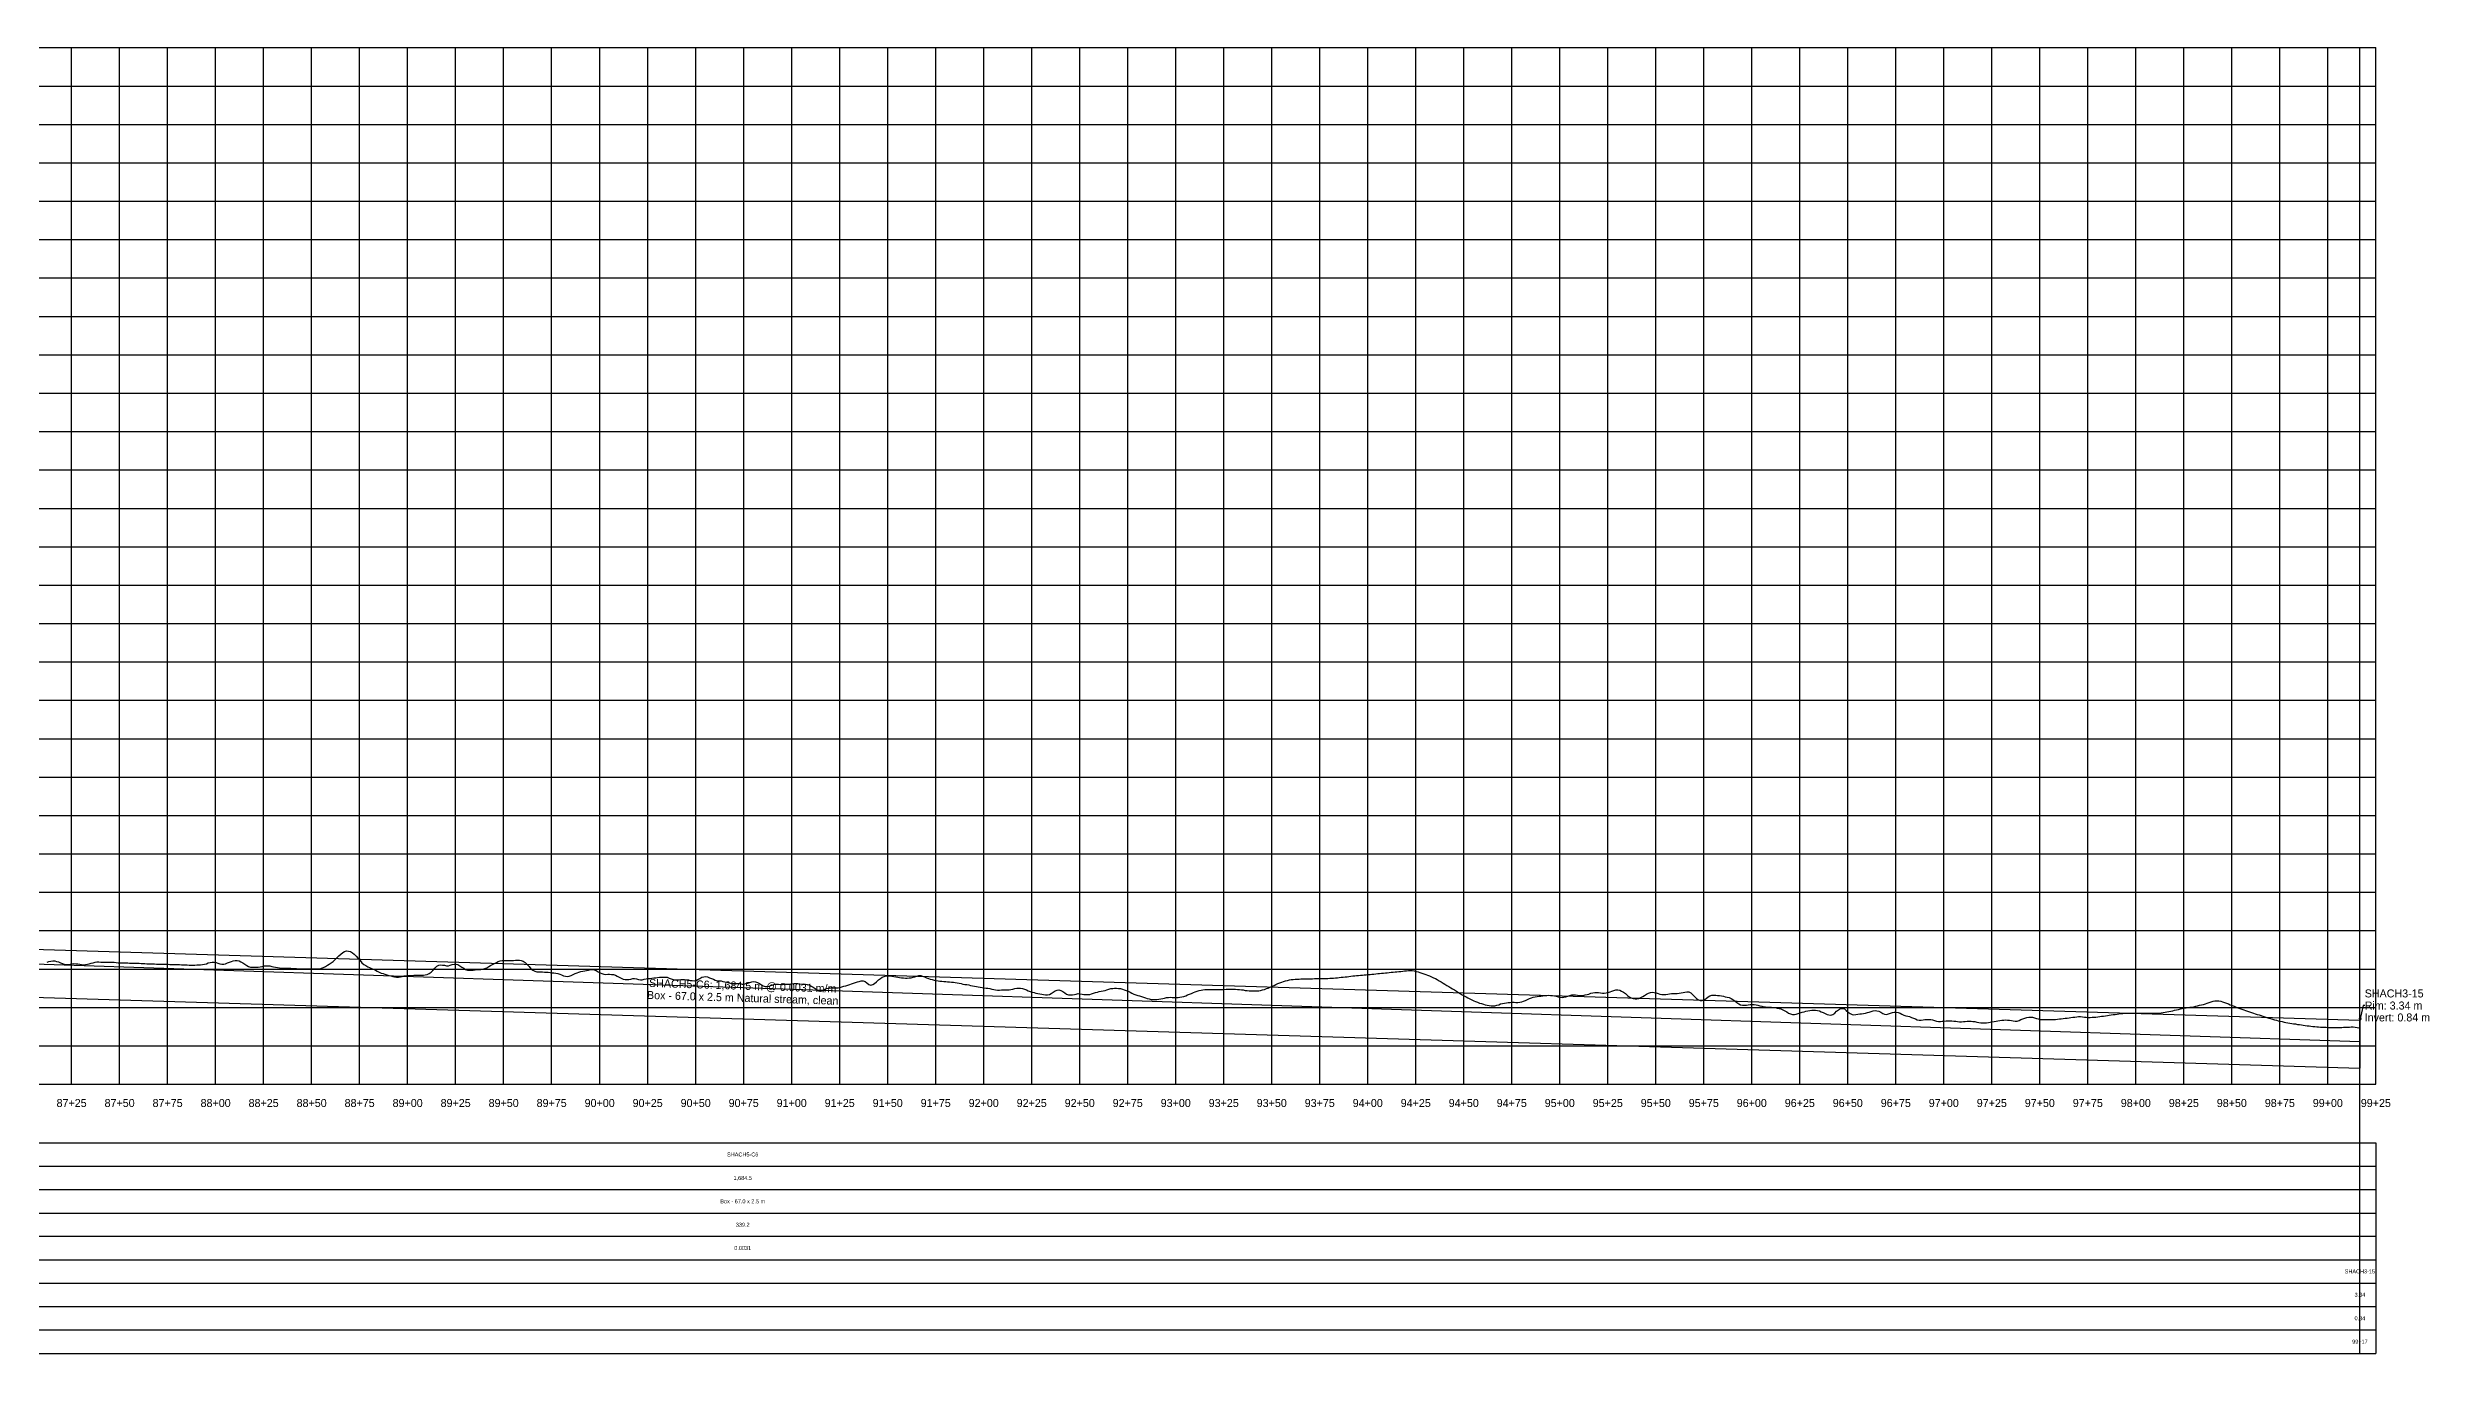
# Model space of a CAD drawing. Extents: x -64 to 9953, y -140 to 549.
# Drawn here: x 8713 to 9953, y -140 to 540 of the extents above; entities that cross this region are included whole.
import ezdxf
from ezdxf.enums import TextEntityAlignment as Align

# ---------------------------------------------------------------- set-up
doc = ezdxf.new("R2010")
doc.units = 0
for name, color, linetype in [('Annotation', 7, 'Continuous'), ('Annotation_Table', 254, 'Continuous'), ('Crown', 7, 'Continuous'), ('Grid', 254, 'Continuous'), ('Grid_Text', 7, 'Continuous'), ('Ground_Elevation', 3, 'Continuous'), ('Hydraulic_Grade', 5, 'Continuous'), ('Invert', 7, 'Continuous'), ('Structure', 7, 'Continuous')]:
    doc.layers.add(name, color=color, linetype=linetype)

msp = doc.modelspace()

# ---------------------------------------------------------------- linework, layer by layer
at = {"layer": 'Annotation', "color": 0}
msp.add_lwpolyline([(9919.2, 41), (9918.4, 41), (9916.7, 33.4)], dxfattribs=at)
msp.add_lwpolyline([(9916.7, 33.4), (9916.5, 34.4), (9917.3, 34.2)], close=True, dxfattribs=at)
at = {"layer": 'Annotation_Table', "color": 254}
for points in [[(9916.7, -140.2), (9916.7, 540)], [(-25, -30.5), (9925, -30.5)], [(9925, -30.5), (9925, -140.2)], [(-25, -42.7), (9925, -42.7)], [(-25, -54.9), (9925, -54.9)], [(-25, -67.1), (9925, -67.1)], [(-25, -79.2), (9925, -79.2)], [(-25, -91.4), (9925, -91.4)], [(-25, -103.6), (9925, -103.6)], [(-25, -115.8), (9925, -115.8)], [(-25, -128), (9925, -128)], [(-25, -140.2), (9925, -140.2)]]:
    msp.add_lwpolyline(points, dxfattribs=at)
at = {"layer": 'Crown', "color": 0}
for points in [[(8232.2, 84.8), (9916.7, 33.4)], [(9916.7, 33.4), (9916.7, 33.4)]]:
    msp.add_lwpolyline(points, dxfattribs=at)
at = {"layer": 'Grid', "color": 254}
for points in [[(-25, 540), (9925, 540)], [(8725, 0), (8725, 540)], [(8750, 0), (8750, 540)], [(8775, 0), (8775, 540)], [(8800, 0), (8800, 540)], [(8825, 0), (8825, 540)], [(8850, 0), (8850, 540)], [(8875, 0), (8875, 540)], [(8900, 0), (8900, 540)], [(8925, 0), (8925, 540)], [(8950, 0), (8950, 540)], [(8975, 0), (8975, 540)], [(9000, 0), (9000, 540)], [(9025, 0), (9025, 540)], [(9050, 0), (9050, 540)], [(9075, 0), (9075, 540)], [(9100, 0), (9100, 540)], [(9125, 0), (9125, 540)], [(9150, 0), (9150, 540)], [(9175, 0), (9175, 540)], [(9200, 0), (9200, 540)], [(9225, 0), (9225, 540)], [(9250, 0), (9250, 540)], [(9275, 0), (9275, 540)], [(9300, 0), (9300, 540)], [(9325, 0), (9325, 540)], [(9350, 0), (9350, 540)], [(9375, 0), (9375, 540)], [(9400, 0), (9400, 540)], [(9425, 0), (9425, 540)], [(9450, 0), (9450, 540)], [(9475, 0), (9475, 540)], [(9500, 0), (9500, 540)], [(9525, 0), (9525, 540)], [(9550, 0), (9550, 540)], [(9575, 0), (9575, 540)], [(9600, 0), (9600, 540)], [(9625, 0), (9625, 540)], [(9650, 0), (9650, 540)], [(9675, 0), (9675, 540)], [(9700, 0), (9700, 540)], [(9725, 0), (9725, 540)], [(9750, 0), (9750, 540)], [(9775, 0), (9775, 540)], [(9800, 0), (9800, 540)], [(9825, 0), (9825, 540)], [(9850, 0), (9850, 540)], [(9875, 0), (9875, 540)], [(9900, 0), (9900, 540)], [(9925, 0), (9925, 540)], [(-25, 520), (9925, 520)], [(-25, 500), (9925, 500)], [(-25, 480), (9925, 480)], [(-25, 460), (9925, 460)], [(-25, 440), (9925, 440)], [(-25, 420), (9925, 420)], [(-25, 400), (9925, 400)], [(-25, 380), (9925, 380)], [(-25, 360), (9925, 360)], [(-25, 340), (9925, 340)], [(-25, 320), (9925, 320)], [(-25, 300), (9925, 300)], [(-25, 280), (9925, 280)], [(-25, 260), (9925, 260)], [(-25, 240), (9925, 240)], [(-25, 220), (9925, 220)], [(-25, 200), (9925, 200)], [(-25, 180), (9925, 180)], [(-25, 160), (9925, 160)], [(-25, 140), (9925, 140)], [(-25, 120), (9925, 120)], [(-25, 100), (9925, 100)], [(-25, 80), (9925, 80)], [(-25, 60), (9925, 60)], [(-25, 40), (9925, 40)], [(-25, 20), (9925, 20)], [(-25, 0), (9925, 0)]]:
    msp.add_lwpolyline(points, dxfattribs=at)
at = {"layer": 'Ground_Elevation', "color": 3}
msp.add_lwpolyline([(8712.2, 63.6), (8713.2, 63.9), (8714.2, 64.1), (8715.2, 64.2), (8716.2, 64.2), (8717.2, 64), (8718.2, 63.7), (8719.2, 63.3), (8720.2, 62.9), (8721.2, 62.5), (8722.2, 62.4), (8723.2, 62.4), (8724.2, 62.5), (8725.2, 62.7), (8726.2, 62.9), (8727.2, 62.8), (8728.2, 62.7), (8729.2, 62.5), (8730.2, 62.3), (8731.2, 62.2), (8732.2, 62.4), (8733.2, 62.5), (8734.2, 62.8), (8735.2, 63), (8736.2, 63.2), (8737.2, 63.5), (8738.2, 63.7), (8739.2, 63.7), (8740.2, 63.6), (8741.2, 63.6), (8742.2, 63.6), (8743.2, 63.6), (8744.2, 63.6), (8745.2, 63.6), (8746.2, 63.5), (8747.2, 63.5), (8748.2, 63.4), (8749.2, 63.3), (8750.2, 63.3), (8751.2, 63.3), (8752.2, 63.2), (8753.2, 63.2), (8754.2, 63.2), (8755.2, 63.1), (8756.2, 63.1), (8757.2, 63.1), (8758.2, 63), (8759.2, 63), (8760.2, 63), (8761.2, 62.9), (8762.2, 62.9), (8763.2, 62.9), (8764.2, 62.8), (8765.2, 62.8), (8766.2, 62.8), (8767.2, 62.7), (8768.2, 62.7), (8769.2, 62.6), (8770.2, 62.6), (8771.2, 62.6), (8772.2, 62.6), (8773.2, 62.5), (8774.2, 62.5), (8775.2, 62.5), (8776.2, 62.4), (8777.2, 62.4), (8778.2, 62.4), (8779.2, 62.3), (8780.2, 62.3), (8781.2, 62.3), (8782.2, 62.2), (8783.2, 62.2), (8784.2, 62.2), (8785.2, 62.2), (8786.2, 62.1), (8787.2, 62.1), (8788.2, 62.1), (8789.2, 62.1), (8790.2, 62.2), (8791.2, 62.2), (8792.2, 62.2), (8793.2, 62.4), (8794.2, 62.6), (8795.2, 62.8), (8796.2, 63.2), (8797.2, 63.4), (8798.2, 63.6), (8799.2, 63.6), (8800.2, 63.4), (8801.2, 63), (8802.2, 62.7), (8803.2, 62.5), (8804.2, 62.6), (8805.2, 62.8), (8806.2, 63.2), (8807.2, 63.6), (8808.2, 64), (8809.2, 64.2), (8810.2, 64.4), (8811.2, 64.4), (8812.2, 64.2), (8813.2, 63.8), (8814.2, 63.3), (8815.2, 62.6), (8816.2, 61.9), (8817.2, 61.3), (8818.2, 61), (8819.2, 60.9), (8820.2, 60.9), (8821.2, 60.9), (8822.2, 61), (8823.2, 61.2), (8824.2, 61.4), (8825.2, 61.6), (8826.2, 61.7), (8827.2, 61.7), (8828.2, 61.6), (8829.2, 61.4), (8830.2, 61.2), (8831.2, 61), (8832.2, 60.8), (8833.2, 60.6), (8834.2, 60.5), (8835.2, 60.5), (8836.2, 60.5), (8837.2, 60.4), (8838.2, 60.4), (8839.2, 60.4), (8840.2, 60.3), (8841.2, 60.3), (8842.2, 60.3), (8843.2, 60.2), (8844.2, 60.2), (8845.2, 60.2), (8846.2, 60.2), (8847.2, 60.1), (8848.2, 60.1), (8849.2, 60.1), (8850.2, 60.1), (8851.2, 60.1), (8852.2, 60.1), (8853.2, 60.2), (8854.2, 60.2), (8855.2, 60.4), (8856.2, 60.8), (8857.2, 61.3), (8858.2, 62), (8859.2, 62.6), (8860.2, 63.2), (8861.2, 64), (8862.2, 64.9), (8863.2, 65.8), (8864.2, 66.8), (8865.2, 67.8), (8866.2, 68.6), (8867.2, 69.2), (8868.2, 69.5), (8869.2, 69.4), (8870.2, 69.1), (8871.2, 68.5), (8872.2, 67.7), (8873.2, 66.7), (8874.2, 65.5), (8875.2, 64.4), (8876.2, 63.3), (8877.2, 62.4), (8878.2, 61.8), (8879.2, 61.2), (8880.2, 60.8), (8881.2, 60.3), (8882.2, 59.9), (8883.2, 59.4), (8884.2, 58.9), (8885.2, 58.4), (8886.2, 57.9), (8887.2, 57.6), (8888.2, 57.3), (8889.2, 57), (8890.2, 56.7), (8891.2, 56.4), (8892.2, 56.2), (8893.2, 55.9), (8894.2, 55.8), (8895.2, 55.7), (8896.2, 55.9), (8897.2, 56.2), (8898.2, 56.4), (8899.2, 56.5), (8900.2, 56.7), (8901.2, 56.7), (8902.2, 56.7), (8903.2, 56.8), (8904.2, 56.8), (8905.2, 56.9), (8906.2, 56.9), (8907.2, 56.9), (8908.2, 56.9), (8909.2, 57), (8910.2, 57.2), (8911.2, 57.6), (8912.2, 58.3), (8913.2, 59.3), (8914.2, 60.5), (8915.2, 61.5), (8916.2, 62), (8917.2, 62.2), (8918.2, 62), (8919.2, 62), (8920.2, 61.7), (8921.2, 61.7), (8922.2, 62), (8923.2, 62.4), (8924.2, 62.6), (8925.2, 62.6), (8926.2, 62.3), (8927.2, 61.7), (8928.2, 61), (8929.2, 60.4), (8930.2, 59.8), (8931.2, 59.5), (8932.2, 59.4), (8933.2, 59.5), (8934.2, 59.5), (8935.2, 59.6), (8936.2, 59.7), (8937.2, 59.7), (8938.2, 59.8), (8939.2, 60), (8940.2, 60.3), (8941.2, 60.7), (8942.2, 61.3), (8943.2, 61.9), (8944.2, 62.4), (8945.2, 62.9), (8946.2, 63.4), (8947.2, 63.9), (8948.2, 64.2), (8949.2, 64.4), (8950.2, 64.5), (8951.2, 64.5), (8952.2, 64.5), (8953.2, 64.5), (8954.2, 64.5), (8955.2, 64.5), (8956.2, 64.6), (8957.2, 64.7), (8958.2, 64.7), (8959.2, 64.5), (8960.2, 64.1), (8961.2, 63.4), (8962.2, 62.4), (8963.2, 61.3), (8964.2, 60.2), (8965.2, 59.4), (8966.2, 58.9), (8967.2, 58.6), (8968.2, 58.5), (8969.2, 58.5), (8970.2, 58.5), (8971.2, 58.4), (8972.2, 58.4), (8973.2, 58.3), (8974.2, 58.2), (8975.2, 58.1), (8976.2, 58), (8977.2, 57.9), (8978.2, 57.7), (8979.2, 57.4), (8980.2, 57), (8981.2, 56.5), (8982.2, 56.3), (8983.2, 56.2), (8984.2, 56.3), (8985.2, 56.6), (8986.2, 57.1), (8987.2, 57.6), (8988.2, 58), (8989.2, 58.4), (8990.2, 58.7), (8991.2, 58.9), (8992.2, 59.1), (8993.2, 59.3), (8994.2, 59.5), (8995.2, 59.7), (8996.2, 59.8), (8997.2, 59.6), (8998.2, 59.2), (8999.2, 58.6), (9000.2, 58), (9001.2, 57.6), (9002.2, 57.3), (9003.2, 57.2), (9004.2, 57.3), (9005.2, 57.3), (9006.2, 57.2), (9007.2, 57.1), (9008.2, 56.8), (9009.2, 56.3), (9010.2, 55.7), (9011.2, 55.2), (9012.2, 54.8), (9013.2, 54.5), (9014.2, 54.5), (9015.2, 54.6), (9016.2, 54.8), (9017.2, 55), (9018.2, 55.1), (9019.2, 54.9), (9020.2, 54.6), (9021.2, 54.3), (9022.2, 54.4), (9023.2, 54.7), (9024.2, 54.9), (9025.2, 55), (9026.2, 55.1), (9027.2, 55.3), (9028.2, 55.4), (9029.2, 55.5), (9030.2, 55.6), (9031.2, 55.7), (9032.2, 55.8), (9033.2, 55.8), (9034.2, 55.8), (9035.2, 55.7), (9036.2, 55.3), (9037.2, 54.9), (9038.2, 54.6), (9039.2, 54.4), (9040.2, 54.3), (9041.2, 54.4), (9042.2, 54.5), (9043.2, 54.5), (9044.2, 54.5), (9045.2, 54.4), (9046.2, 54.3), (9047.2, 54.1), (9048.2, 54), (9049.2, 53.9), (9050.2, 54.1), (9051.2, 54.5), (9052.2, 55.1), (9053.2, 55.7), (9054.2, 56), (9055.2, 56.1), (9056.2, 55.9), (9057.2, 55.5), (9058.2, 55.1), (9059.2, 54.7), (9060.2, 54.2), (9061.2, 53.9), (9062.2, 53.8), (9063.2, 53.8), (9064.2, 53.6), (9065.2, 53.4), (9066.2, 53.1), (9067.2, 52.9), (9068.2, 52.7), (9069.2, 52.5), (9070.2, 52.5), (9071.2, 52.5), (9072.2, 52.5), (9073.2, 52.4), (9074.2, 52.2), (9075.2, 52.2), (9076.2, 52.4), (9077.2, 52.7), (9078.2, 53), (9079.2, 53.3), (9080.2, 53.5), (9081.2, 53.4), (9082.2, 53), (9083.2, 52.4), (9084.2, 51.8), (9085.2, 51.2), (9086.2, 50.9), (9087.2, 50.9), (9088.2, 51.1), (9089.2, 51.4), (9090.2, 51.8), (9091.2, 52.1), (9092.2, 52.2), (9093.2, 52.2), (9094.2, 52), (9095.2, 52), (9096.2, 52.1), (9097.2, 52.1), (9098.2, 52.1), (9099.2, 52.2), (9100.2, 52.3), (9101.2, 52.5), (9102.2, 52.5), (9103.2, 52.4), (9104.2, 52.3), (9105.2, 52.2), (9106.2, 52.2), (9107.2, 52.1), (9108.2, 52), (9109.2, 51.7), (9110.2, 51.1), (9111.2, 50.5), (9112.2, 49.8), (9113.2, 49.1), (9114.2, 48.6), (9115.2, 48.5), (9116.2, 48.9), (9117.2, 49.5), (9118.2, 49.9), (9119.2, 50.1), (9120.2, 50.2), (9121.2, 50.3), (9122.2, 50.2), (9123.2, 50.2), (9124.2, 50.2), (9125.2, 50.4), (9126.2, 50.8), (9127.2, 51.1), (9128.2, 51.3), (9129.2, 51.6), (9130.2, 51.9), (9131.2, 52.3), (9132.2, 52.7), (9133.2, 53), (9134.2, 53.4), (9135.2, 53.6), (9136.2, 53.8), (9137.2, 53.8), (9138.2, 53.5), (9139.2, 52.8), (9140.2, 52), (9141.2, 51.6), (9142.2, 51.9), (9143.2, 52.5), (9144.2, 53.3), (9145.2, 54.3), (9146.2, 55.1), (9147.2, 55.8), (9148.2, 56.2), (9149.2, 56.5), (9150.2, 56.5), (9151.2, 56.5), (9152.2, 56.3), (9153.2, 56.2), (9154.2, 56), (9155.2, 55.8), (9156.2, 55.6), (9157.2, 55.5), (9158.2, 55.4), (9159.2, 55.3), (9160.2, 55.3), (9161.2, 55.4), (9162.2, 55.5), (9163.2, 55.8), (9164.2, 56), (9165.2, 56.3), (9166.2, 56.6), (9167.2, 56.6), (9168.2, 56.3), (9169.2, 55.9), (9170.2, 55.5), (9171.2, 55.1), (9172.2, 54.8), (9173.2, 54.5), (9174.2, 54.2), (9175.2, 54), (9176.2, 53.9), (9177.2, 53.7), (9178.2, 53.7), (9179.2, 53.6), (9180.2, 53.5), (9181.2, 53.4), (9182.2, 53.4), (9183.2, 53.2), (9184.2, 53.1), (9185.2, 53), (9186.2, 52.8), (9187.2, 52.6), (9188.2, 52.4), (9189.2, 52.2), (9190.2, 52), (9191.2, 51.9), (9192.2, 51.7), (9193.2, 51.5), (9194.2, 51.3), (9195.2, 51.1), (9196.2, 50.9), (9197.2, 50.7), (9198.2, 50.5), (9199.2, 50.4), (9200.2, 50.2), (9201.2, 50.1), (9202.2, 50), (9203.2, 49.9), (9204.2, 49.6), (9205.2, 49.3), (9206.2, 49.1), (9207.2, 49), (9208.2, 49), (9209.2, 49.1), (9210.2, 49.1), (9211.2, 49.1), (9212.2, 49.1), (9213.2, 49.2), (9214.2, 49.3), (9215.2, 49.5), (9216.2, 49.8), (9217.2, 50), (9218.2, 50.1), (9219.2, 50.1), (9220.2, 49.9), (9221.2, 49.6), (9222.2, 49.1), (9223.2, 48.7), (9224.2, 48.3), (9225.2, 47.9), (9226.2, 47.7), (9227.2, 47.4), (9228.2, 47.3), (9229.2, 47.1), (9230.2, 47), (9231.2, 46.7), (9232.2, 46.5), (9233.2, 46.5), (9234.2, 46.7), (9235.2, 47.3), (9236.2, 47.9), (9237.2, 48.6), (9238.2, 49), (9239.2, 49.2), (9240.2, 48.9), (9241.2, 48.3), (9242.2, 47.6), (9243.2, 47), (9244.2, 46.6), (9245.2, 46.6), (9246.2, 46.6), (9247.2, 46.8), (9248.2, 47), (9249.2, 47.2), (9250.2, 47.1), (9251.2, 47), (9252.2, 46.8), (9253.2, 46.7), (9254.2, 46.7), (9255.2, 46.8), (9256.2, 47.1), (9257.2, 47.4), (9258.2, 47.7), (9259.2, 48), (9260.2, 48.3), (9261.2, 48.5), (9262.2, 48.7), (9263.2, 48.9), (9264.2, 49.2), (9265.2, 49.5), (9266.2, 49.8), (9267.2, 49.9), (9268.2, 50), (9269.2, 50), (9270.2, 49.9), (9271.2, 49.8), (9272.2, 49.5), (9273.2, 49.2), (9274.2, 48.8), (9275.2, 48.4), (9276.2, 47.9), (9277.2, 47.4), (9278.2, 47), (9279.2, 46.6), (9280.2, 46.3), (9281.2, 46), (9282.2, 45.7), (9283.2, 45.3), (9284.2, 45), (9285.2, 44.7), (9286.2, 44.4), (9287.2, 44.2), (9288.2, 44.1), (9289.2, 44.1), (9290.2, 44.1), (9291.2, 44.3), (9292.2, 44.5), (9293.2, 44.7), (9294.2, 44.9), (9295.2, 45.1), (9296.2, 45.2), (9297.2, 45.3), (9298.2, 45.2), (9299.2, 45.2), (9300.2, 45.2), (9301.2, 45.2), (9302.2, 45.3), (9303.2, 45.5), (9304.2, 45.7), (9305.2, 46.1), (9306.2, 46.5), (9307.2, 46.9), (9308.2, 47.3), (9309.2, 47.8), (9310.2, 48.2), (9311.2, 48.5), (9312.2, 48.8), (9313.2, 49), (9314.2, 49.2), (9315.2, 49.3), (9316.2, 49.3), (9317.2, 49.4), (9318.2, 49.3), (9319.2, 49.3), (9320.2, 49.3), (9321.2, 49.3), (9322.2, 49.3), (9323.2, 49.3), (9324.2, 49.4), (9325.2, 49.4), (9326.2, 49.5), (9327.2, 49.5), (9328.2, 49.5), (9329.2, 49.6), (9330.2, 49.5), (9331.2, 49.5), (9332.2, 49.4), (9333.2, 49.3), (9334.2, 49.2), (9335.2, 49.1), (9336.2, 48.9), (9337.2, 48.8), (9338.2, 48.7), (9339.2, 48.6), (9340.2, 48.6), (9341.2, 48.6), (9342.2, 48.6), (9343.2, 48.7), (9344.2, 48.9), (9345.2, 49.1), (9346.2, 49.4), (9347.2, 49.8), (9348.2, 50.1), (9349.2, 50.6), (9350.2, 51), (9351.2, 51.5), (9352.2, 51.9), (9353.2, 52.4), (9354.2, 52.8), (9355.2, 53.2), (9356.2, 53.5), (9357.2, 53.8), (9358.2, 54.1), (9359.2, 54.3), (9360.2, 54.5), (9361.2, 54.6), (9362.2, 54.7), (9363.2, 54.8), (9364.2, 54.8), (9365.2, 54.9), (9366.2, 54.9), (9367.2, 54.9), (9368.2, 54.9), (9369.2, 54.9), (9370.2, 54.9), (9371.2, 54.9), (9372.2, 55), (9373.2, 55), (9374.2, 55), (9375.2, 55), (9376.2, 55), (9377.2, 55.1), (9378.2, 55.1), (9379.2, 55.1), (9380.2, 55.2), (9381.2, 55.2), (9382.2, 55.3), (9383.2, 55.4), (9384.2, 55.5), (9385.2, 55.6), (9386.2, 55.7), (9387.2, 55.8), (9388.2, 55.9), (9389.2, 56), (9390.2, 56.1), (9391.2, 56.3), (9392.2, 56.4), (9393.2, 56.5), (9394.2, 56.6), (9395.2, 56.7), (9396.2, 56.8), (9397.2, 56.9), (9398.2, 57), (9399.2, 57), (9400.2, 57.1), (9401.2, 57.2), (9402.2, 57.3), (9403.2, 57.4), (9404.2, 57.5), (9405.2, 57.6), (9406.2, 57.7), (9407.2, 57.8), (9408.2, 57.9), (9409.2, 58), (9410.2, 58.1), (9411.2, 58.2), (9412.2, 58.3), (9413.2, 58.4), (9414.2, 58.5), (9415.2, 58.6), (9416.2, 58.7), (9417.2, 58.8), (9418.2, 58.9), (9419.2, 59), (9420.2, 59.1), (9421.2, 59.2), (9422.2, 59.2), (9423.2, 59.2), (9424.2, 59.1), (9425.2, 58.8), (9426.2, 58.5), (9427.2, 58.2), (9428.2, 57.8), (9429.2, 57.5), (9430.2, 57.1), (9431.2, 56.8), (9432.2, 56.4), (9433.2, 55.9), (9434.2, 55.5), (9435.2, 55), (9436.2, 54.5), (9437.2, 53.9), (9438.2, 53.3), (9439.2, 52.7), (9440.2, 52.1), (9441.2, 51.5), (9442.2, 50.9), (9443.2, 50.3), (9444.2, 49.7), (9445.2, 49.1), (9446.2, 48.4), (9447.2, 47.8), (9448.2, 47.2), (9449.2, 46.6), (9450.2, 46.1), (9451.2, 45.5), (9452.2, 45), (9453.2, 44.5), (9454.2, 44), (9455.2, 43.5), (9456.2, 43.1), (9457.2, 42.7), (9458.2, 42.3), (9459.2, 42), (9460.2, 41.7), (9461.2, 41.4), (9462.2, 41.2), (9463.2, 41), (9464.2, 40.9), (9465.2, 40.8), (9466.2, 40.9), (9467.2, 41.1), (9468.2, 41.4), (9469.2, 41.8), (9470.2, 42), (9471.2, 42.2), (9472.2, 42.4), (9473.2, 42.5), (9474.2, 42.6), (9475.2, 42.7), (9476.2, 42.7), (9477.2, 42.6), (9478.2, 42.6), (9479.2, 42.7), (9480.2, 42.9), (9481.2, 43.2), (9482.2, 43.7), (9483.2, 44.1), (9484.2, 44.6), (9485.2, 45), (9486.2, 45.4), (9487.2, 45.5), (9488.2, 45.7), (9489.2, 45.8), (9490.2, 45.9), (9491.2, 46.1), (9492.2, 46.2), (9493.2, 46.3), (9494.2, 46.4), (9495.2, 46.3), (9496.2, 46.2), (9497.2, 46.1), (9498.2, 45.8), (9499.2, 45.5), (9500.2, 45.3), (9501.2, 45.2), (9502.2, 45.3), (9503.2, 45.5), (9504.2, 45.8), (9505.2, 46.2), (9506.2, 46.5), (9507.2, 46.6), (9508.2, 46.5), (9509.2, 46.4), (9510.2, 46.3), (9511.2, 46.3), (9512.2, 46.3), (9513.2, 46.5), (9514.2, 46.7), (9515.2, 47), (9516.2, 47.4), (9517.2, 47.6), (9518.2, 47.7), (9519.2, 47.8), (9520.2, 47.7), (9521.2, 47.6), (9522.2, 47.5), (9523.2, 47.5), (9524.2, 47.6), (9525.2, 47.8), (9526.2, 48.1), (9527.2, 48.4), (9528.2, 48.8), (9529.2, 49.2), (9530.2, 49.2), (9531.2, 49), (9532.2, 48.5), (9533.2, 47.9), (9534.2, 47.2), (9535.2, 46.3), (9536.2, 45.6), (9537.2, 45), (9538.2, 44.6), (9539.2, 44.5), (9540.2, 44.4), (9541.2, 44.6), (9542.2, 45.1), (9543.2, 45.7), (9544.2, 46.3), (9545.2, 46.9), (9546.2, 47.5), (9547.2, 47.8), (9548.2, 47.9), (9549.2, 47.8), (9550.2, 47.6), (9551.2, 47.3), (9552.2, 47), (9553.2, 46.8), (9554.2, 46.8), (9555.2, 46.8), (9556.2, 46.9), (9557.2, 47.1), (9558.2, 47.2), (9559.2, 47.2), (9560.2, 47.2), (9561.2, 47.3), (9562.2, 47.4), (9563.2, 47.6), (9564.2, 47.8), (9565.2, 48), (9566.2, 48.2), (9567.2, 48.1), (9568.2, 47.6), (9569.2, 46.8), (9570.2, 45.7), (9571.2, 44.7), (9572.2, 44), (9573.2, 43.6), (9574.2, 43.6), (9575.2, 44), (9576.2, 44.7), (9577.2, 45.5), (9578.2, 46.1), (9579.2, 46.4), (9580.2, 46.4), (9581.2, 46.4), (9582.2, 46.3), (9583.2, 46.2), (9584.2, 46), (9585.2, 45.8), (9586.2, 45.6), (9587.2, 45.4), (9588.2, 45.1), (9589.2, 44.6), (9590.2, 44.1), (9591.2, 43.4), (9592.2, 42.5), (9593.2, 41.8), (9594.2, 41.3), (9595.2, 41.1), (9596.2, 41.1), (9597.2, 41.1), (9598.2, 41.3), (9599.2, 41.5), (9600.2, 41.6), (9601.2, 41.5), (9602.2, 41.3), (9603.2, 41.1), (9604.2, 40.8), (9605.2, 40.6), (9606.2, 40.4), (9607.2, 40.3), (9608.2, 40.2), (9609.2, 40.1), (9610.2, 40.1), (9611.2, 40), (9612.2, 39.9), (9613.2, 39.7), (9614.2, 39.5), (9615.2, 39.2), (9616.2, 38.8), (9617.2, 38.3), (9618.2, 37.7), (9619.2, 37.1), (9620.2, 36.7), (9621.2, 36.4), (9622.2, 36.3), (9623.2, 36.5), (9624.2, 36.8), (9625.2, 37.2), (9626.2, 37.5), (9627.2, 37.7), (9628.2, 38), (9629.2, 38.2), (9630.2, 38.4), (9631.2, 38.5), (9632.2, 38.5), (9633.2, 38.5), (9634.2, 38.4), (9635.2, 38.2), (9636.2, 37.8), (9637.2, 37.3), (9638.2, 36.8), (9639.2, 36.3), (9640.2, 36.1), (9641.2, 36), (9642.2, 36.3), (9643.2, 37.1), (9644.2, 38), (9645.2, 38.8), (9646.2, 39.4), (9647.2, 39.5), (9648.2, 39.2), (9649.2, 38.4), (9650.2, 37.5), (9651.2, 36.8), (9652.2, 36.3), (9653.2, 36.2), (9654.2, 36.3), (9655.2, 36.5), (9656.2, 36.6), (9657.2, 36.7), (9658.2, 36.8), (9659.2, 37), (9660.2, 37.3), (9661.2, 37.6), (9662.2, 37.9), (9663.2, 38.2), (9664.2, 38.4), (9665.2, 38.3), (9666.2, 38), (9667.2, 37.5), (9668.2, 36.9), (9669.2, 36.5), (9670.2, 36.4), (9671.2, 36.6), (9672.2, 37), (9673.2, 37.3), (9674.2, 37.5), (9675.2, 37.5), (9676.2, 37.4), (9677.2, 37), (9678.2, 36.5), (9679.2, 36), (9680.2, 35.7), (9681.2, 35.5), (9682.2, 35.2), (9683.2, 34.8), (9684.2, 34.4), (9685.2, 34), (9686.2, 33.6), (9687.2, 33.4), (9688.2, 33.4), (9689.2, 33.6), (9690.2, 33.7), (9691.2, 33.8), (9692.2, 33.8), (9693.2, 33.7), (9694.2, 33.5), (9695.2, 33.2), (9696.2, 32.9), (9697.2, 32.7), (9698.2, 32.7), (9699.2, 32.8), (9700.2, 32.9), (9701.2, 33), (9702.2, 33.1), (9703.2, 33.1), (9704.2, 33), (9705.2, 32.9), (9706.2, 32.8), (9707.2, 32.6), (9708.2, 32.5), (9709.2, 32.5), (9710.2, 32.6), (9711.2, 32.7), (9712.2, 32.8), (9713.2, 32.8), (9714.2, 32.8), (9715.2, 32.7), (9716.2, 32.6), (9717.2, 32.4), (9718.2, 32.1), (9719.2, 31.9), (9720.2, 31.9), (9721.2, 31.9), (9722.2, 32), (9723.2, 32.1), (9724.2, 32.3), (9725.2, 32.5), (9726.2, 32.7), (9727.2, 32.9), (9728.2, 33), (9729.2, 33.2), (9730.2, 33.3), (9731.2, 33.4), (9732.2, 33.5), (9733.2, 33.4), (9734.2, 33.3), (9735.2, 33.2), (9736.2, 33), (9737.2, 32.8), (9738.2, 32.9), (9739.2, 33.2), (9740.2, 33.7), (9741.2, 34.1), (9742.2, 34.5), (9743.2, 34.8), (9744.2, 35), (9745.2, 35), (9746.2, 34.9), (9747.2, 34.6), (9748.2, 34.3), (9749.2, 34), (9750.2, 33.8), (9751.2, 33.8), (9752.2, 33.8), (9753.2, 33.8), (9754.2, 33.8), (9755.2, 33.8), (9756.2, 33.8), (9757.2, 33.8), (9758.2, 33.8), (9759.2, 33.9), (9760.2, 34), (9761.2, 34.1), (9762.2, 34.2), (9763.2, 34.4), (9764.2, 34.5), (9765.2, 34.6), (9766.2, 34.8), (9767.2, 34.9), (9768.2, 35), (9769.2, 35.1), (9770.2, 35.2), (9771.2, 35.2), (9772.2, 35.1), (9773.2, 35), (9774.2, 34.9), (9775.2, 34.8), (9776.2, 34.8), (9777.2, 34.9), (9778.2, 34.9), (9779.2, 35), (9780.2, 35.1), (9781.2, 35.2), (9782.2, 35.4), (9783.2, 35.5), (9784.2, 35.6), (9785.2, 35.8), (9786.2, 36), (9787.2, 36.1), (9788.2, 36.3), (9789.2, 36.4), (9790.2, 36.5), (9791.2, 36.7), (9792.2, 36.8), (9793.2, 36.9), (9794.2, 37), (9795.2, 37), (9796.2, 37.1), (9797.2, 37.1), (9798.2, 37.1), (9799.2, 37.1), (9800.2, 37.1), (9801.2, 37.1), (9802.2, 37.1), (9803.2, 37), (9804.2, 37), (9805.2, 37), (9806.2, 37), (9807.2, 37), (9808.2, 37), (9809.2, 37), (9810.2, 37), (9811.2, 37.1), (9812.2, 37.1), (9813.2, 37.2), (9814.2, 37.4), (9815.2, 37.5), (9816.2, 37.7), (9817.2, 37.9), (9818.2, 38.1), (9819.2, 38.3), (9820.2, 38.5), (9821.2, 38.8), (9822.2, 39), (9823.2, 39.2), (9824.2, 39.4), (9825.2, 39.6), (9826.2, 39.8), (9827.2, 39.9), (9828.2, 40.1), (9829.2, 40.2), (9830.2, 40.4), (9831.2, 40.6), (9832.2, 40.8), (9833.2, 41.1), (9834.2, 41.4), (9835.2, 41.6), (9836.2, 41.9), (9837.2, 42.2), (9838.2, 42.5), (9839.2, 42.9), (9840.2, 43.2), (9841.2, 43.4), (9842.2, 43.5), (9843.2, 43.4), (9844.2, 43.2), (9845.2, 42.9), (9846.2, 42.6), (9847.2, 42.2), (9848.2, 41.8), (9849.2, 41.4), (9850.2, 41), (9851.2, 40.6), (9852.2, 40.2), (9853.2, 39.8), (9854.2, 39.5), (9855.2, 39.1), (9856.2, 38.7), (9857.2, 38.4), (9858.2, 38), (9859.2, 37.7), (9860.2, 37.3), (9861.2, 37), (9862.2, 36.7), (9863.2, 36.4), (9864.2, 36.1), (9865.2, 35.8), (9866.2, 35.4), (9867.2, 35.1), (9868.2, 34.8), (9869.2, 34.5), (9870.2, 34.2), (9871.2, 33.9), (9872.2, 33.6), (9873.2, 33.3), (9874.2, 33.1), (9875.2, 32.8), (9876.2, 32.6), (9877.2, 32.4), (9878.2, 32.2), (9879.2, 32), (9880.2, 31.8), (9881.2, 31.6), (9882.2, 31.5), (9883.2, 31.4), (9884.2, 31.2), (9885.2, 31.1), (9886.2, 30.9), (9887.2, 30.8), (9888.2, 30.6), (9889.2, 30.5), (9890.2, 30.4), (9891.2, 30.2), (9892.2, 30.1), (9893.2, 30), (9894.2, 29.9), (9895.2, 29.9), (9896.2, 29.8), (9897.2, 29.7), (9898.2, 29.7), (9899.2, 29.7), (9900.2, 29.6), (9901.2, 29.6), (9902.2, 29.6), (9903.2, 29.6), (9904.2, 29.6), (9905.2, 29.6), (9906.2, 29.6), (9907.2, 29.6), (9908.2, 29.7), (9909.2, 29.7), (9910.2, 29.7), (9911.2, 29.8), (9912.2, 29.9), (9913.2, 29.9), (9914.2, 29.8), (9915.2, 29.6), (9916.2, 29.4), (9916.7, 29.4)], dxfattribs=at)
at = {"layer": 'Hydraulic_Grade', "color": 5}
for points in [[(8232.2, 78.6), (9916.7, 22.2)], [(9916.7, 22.2), (9916.7, 22.2), (9916.7, 22.2)]]:
    msp.add_lwpolyline(points, dxfattribs=at)
at = {"layer": 'Invert', "color": 0}
for points in [[(8232.2, 59.8), (9916.7, 8.4)], [(9916.7, 8.4), (9916.7, 8.4)]]:
    msp.add_lwpolyline(points, dxfattribs=at)
at = {"layer": 'Structure', "color": 0}
msp.add_lwpolyline([(9916.7, 33.4), (9916.7, 8.4)], dxfattribs=at)
msp.add_lwpolyline([(9916.7, 33.4), (9916.7, 8.4)], dxfattribs=at)

# ---------------------------------------------------------------- texts
at = {"layer": 'Annotation', "color": 0}
for s, p in [('SHACH5-C6: 1,684.5 m @ 0.0031 m/m', (9074.5, 51.3)), ('Box - 67.0 x 2.5 m Natural stream, clean', (9074.5, 45))]:
    msp.add_text(s, height=4.167, rotation=358.2519, dxfattribs=at).set_placement(p, align=Align.MIDDLE_CENTER)
for s, height, p in [('SHACH3-15', 4.17, (9919.2, 47.3)), ('Rim: 3.34 m', 4.167, (9919.2, 41)), ('Invert: 0.84 m', 4.167, (9919.2, 34.8))]:
    msp.add_text(s, height=height, dxfattribs=at).set_placement(p, align=Align.MIDDLE_LEFT)
at = {"layer": 'Annotation_Table', "color": 0}
for s, height, p in [('SHACH5-C6', 2.08, (9074.5, -36.6)), ('1,684.5', 2.08, (9074.5, -48.8)), ('Box - 67.0 x 2.5 m', 2.083, (9074.5, -61)), ('339.2', 2.08, (9074.5, -73.2)), ('0.0031', 2.08, (9074.5, -85.3)), ('SHACH3-15', 2.08, (9916.7, -97.5)), ('3.34', 2.08, (9916.7, -109.7)), ('0.84', 2.08, (9916.7, -121.9)), ('99+17', 2.08, (9916.7, -134.1))]:
    msp.add_text(s, height=height, dxfattribs=at).set_placement(p, align=Align.MIDDLE_CENTER)
at = {"layer": 'Grid_Text', "color": 0}
for s, p in [('87+25', (8725, -7.7)), ('87+50', (8750, -7.7)), ('87+75', (8775, -7.7)), ('88+00', (8800, -7.7)), ('88+25', (8825, -7.7)), ('88+50', (8850, -7.7)), ('88+75', (8875, -7.7)), ('89+00', (8900, -7.7)), ('89+25', (8925, -7.7)), ('89+50', (8950, -7.7)), ('89+75', (8975, -7.7)), ('90+00', (9000, -7.7)), ('90+25', (9025, -7.7)), ('90+50', (9050, -7.7)), ('90+75', (9075, -7.7)), ('91+00', (9100, -7.7)), ('91+25', (9125, -7.7)), ('91+50', (9150, -7.7)), ('91+75', (9175, -7.7)), ('92+00', (9200, -7.7)), ('92+25', (9225, -7.7)), ('92+50', (9250, -7.7)), ('92+75', (9275, -7.7)), ('93+00', (9300, -7.7)), ('93+25', (9325, -7.7)), ('93+50', (9350, -7.7)), ('93+75', (9375, -7.7)), ('94+00', (9400, -7.7)), ('94+25', (9425, -7.7)), ('94+50', (9450, -7.7)), ('94+75', (9475, -7.7)), ('95+00', (9500, -7.7)), ('95+25', (9525, -7.7)), ('95+50', (9550, -7.7)), ('95+75', (9575, -7.7)), ('96+00', (9600, -7.7)), ('96+25', (9625, -7.7)), ('96+50', (9650, -7.7)), ('96+75', (9675, -7.7)), ('97+00', (9700, -7.7)), ('97+25', (9725, -7.7)), ('97+50', (9750, -7.7)), ('97+75', (9775, -7.7)), ('98+00', (9800, -7.7)), ('98+25', (9825, -7.7)), ('98+50', (9850, -7.7)), ('98+75', (9875, -7.7)), ('99+00', (9900, -7.7)), ('99+25', (9925, -7.7))]:
    msp.add_text(s, height=4.17, dxfattribs=at).set_placement(p, align=Align.TOP_CENTER)

doc.saveas('drawing.dxf')
